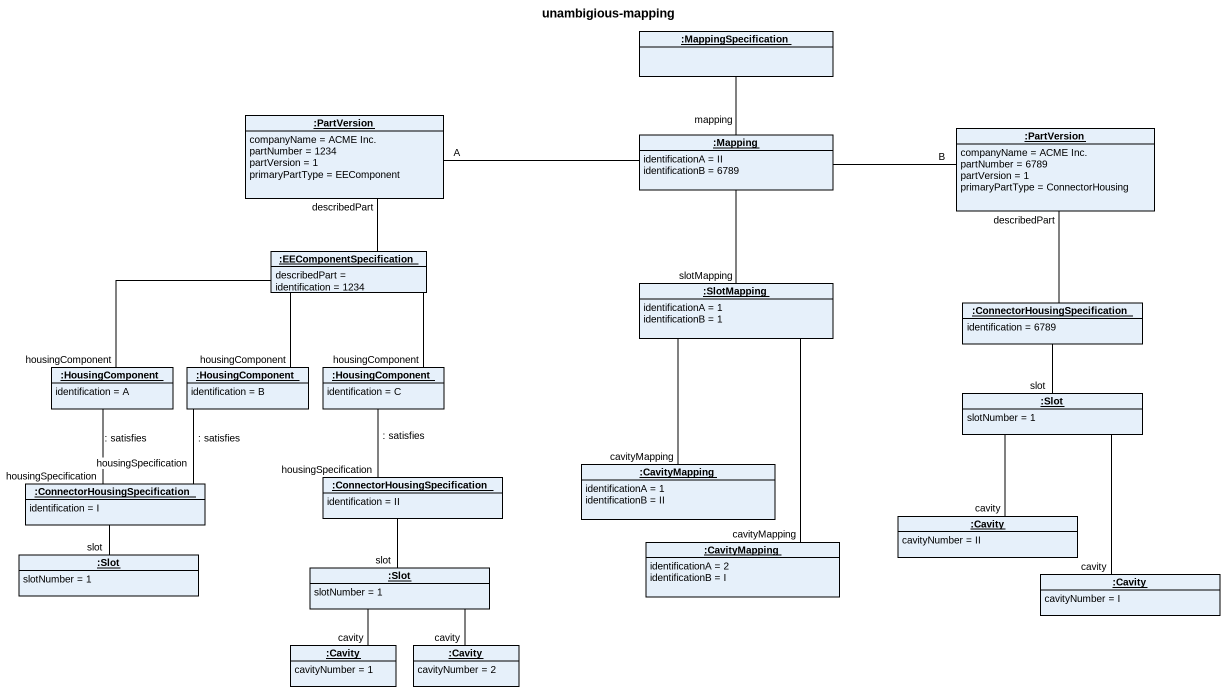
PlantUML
@startuml
title unambigious-mapping
hide circle
hide empty members
object ":MappingSpecification" as MappingSpecification
object ":PartVersion" as PartVersion {
  companyName = ACME Inc.
  partNumber = 1234
  partVersion = 1
  primaryPartType = EEComponent
}
object ":PartVersion" as PartVersion_2 {
  companyName = ACME Inc.
  partNumber = 6789
  partVersion = 1
  primaryPartType = ConnectorHousing
}
object ":Mapping" as Mapping {
  identificationA = II
  identificationB = 6789
}
object ":EEComponentSpecification" as EEComponentSpecification {
  describedPart =
  identification = 1234
}
object ":SlotMapping" as SlotMapping {
  identificationA = 1
  identificationB = 1
}
object ":ConnectorHousingSpecification" as ConnectorHousingSpecificatio {
  identification = 6789
}
object ":HousingComponent" as HousingComponent {
  identification = A
}
object ":HousingComponent" as HousingComponent_2 {
  identification = B
}
object ":HousingComponent" as HousingComponent_3 {
  identification = C
}
object ":Slot" as Slot {
  slotNumber = 1
}
object ":ConnectorHousingSpecification" as ConnectorHousingSpecificatio_2 {
  identification = I
}
object ":ConnectorHousingSpecification" as ConnectorHousingSpecificatio_3 {
  identification = II
}
object ":CavityMapping" as CavityMapping {
  identificationA = 1
  identificationB = II
}
object ":CavityMapping" as CavityMapping_2 {
  identificationA = 2
  identificationB = I
}
object ":Cavity" as Cavity {
  cavityNumber = II
}
object ":Slot" as Slot_2 {
  slotNumber = 1
}
object ":Slot" as Slot_3 {
  slotNumber = 1
}
object ":Cavity" as Cavity_2 {
  cavityNumber = I
}
object ":Cavity" as Cavity_3 {
  cavityNumber = 1
}
object ":Cavity" as Cavity_4 {
  cavityNumber = 2
}
Mapping -up- MappingSpecification : mapping
Mapping -left- PartVersion : A
Mapping -right- PartVersion_2 : B
EEComponentSpecification -up- PartVersion : describedPart
EEComponentSpecification -left- HousingComponent : housingComponent
EEComponentSpecification -- HousingComponent_2 : housingComponent
EEComponentSpecification -- HousingComponent_3 : housingComponent
SlotMapping -up- Mapping : slotMapping
ConnectorHousingSpecificatio -up- PartVersion_2 : describedPart
ConnectorHousingSpecificatio -- Slot : slot
HousingComponent -- ConnectorHousingSpecificatio_2 : : satisfies\nhousingSpecification
HousingComponent_2 -- ConnectorHousingSpecificatio_2 : : satisfies\nhousingSpecification
HousingComponent_3 -- ConnectorHousingSpecificatio_3 : : satisfies\nhousingSpecification
Slot -- Cavity : cavity
Slot -- Cavity_2 : cavity
ConnectorHousingSpecificatio_2 -- Slot_2 : slot
ConnectorHousingSpecificatio_3 -- Slot_3 : slot
CavityMapping -up- SlotMapping : cavityMapping
CavityMapping_2 -up- SlotMapping : cavityMapping
Slot_3 -- Cavity_3 : cavity
Slot_3 -- Cavity_4 : cavity
@enduml
